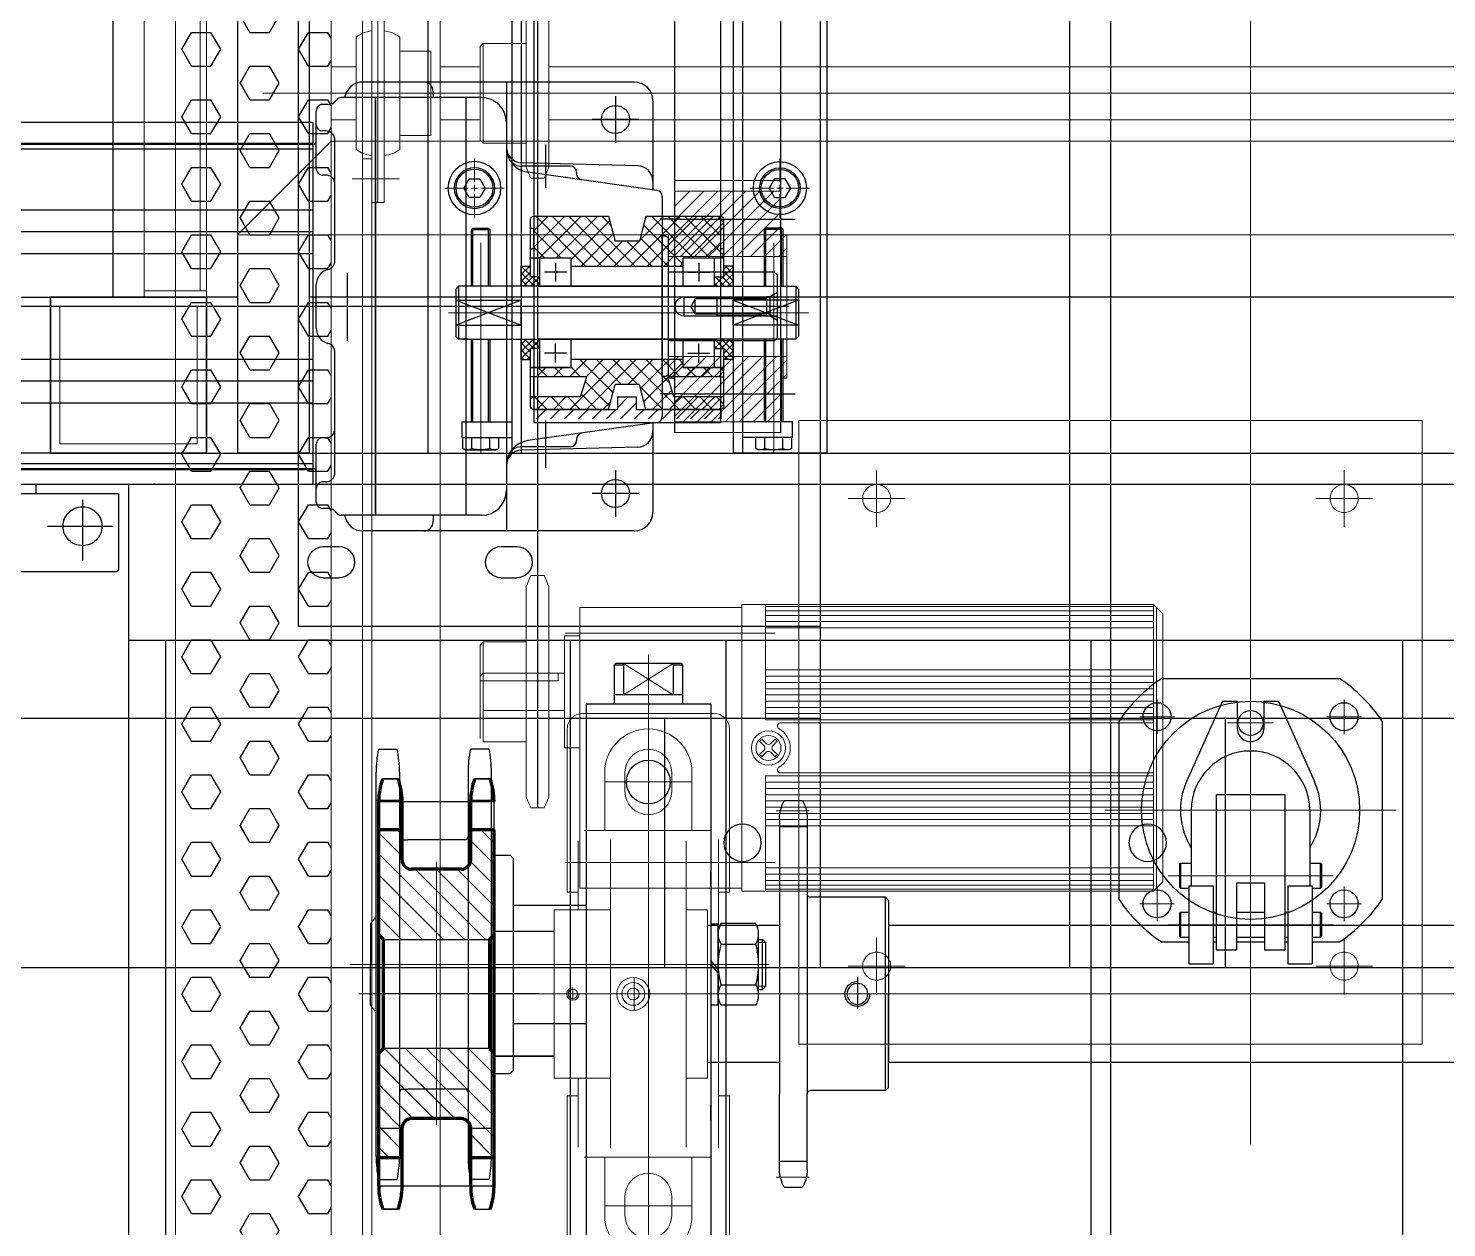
# Model space of a CAD drawing. Extents: x 539033 to 804858, y 468425 to 1263560.
# Drawn here: x 743539.1 to 743994.1, y 508712 to 509096.7 of the extents above; entities that cross this region are included whole.
import ezdxf

# ---------------------------------------------------------------- set-up
doc = ezdxf.new("R2010")
doc.units = 0
doc.header["$LTSCALE"] = 1000
doc.header["$MEASUREMENT"] = 0
for name, pattern in [('0', [0, 0]), ('3', [5, 2.5, -1.25, 0, -1.25]), ('ACAD_ISO02W100', [15, 12, -3]), ('ACAD_ISO04W100', [30, 24, -3, 0, -3]), ('ACAD_ISO05W100', [33, 24, -3, 0, -3, 0, -3]), ('ACAD_ISO10W100', [18.5, 12, -3, 0.5, -3]), ('CENTER', [50.8, 31.75, -6.35, 6.35, -6.35]), ('CENTERX2', [4, 2.5, -0.5, 0.5, -0.5]), ('DASH', [0.35, 0.25, -0.1]), ('DASHDOT', [25.4, 12.7, -6.35, 0, -6.35]), ('DASHED', [0.75, 0.5, -0.25]), ('DIVIDE', [15.875, 6.35, -3.175, 0, -3.175, 0, -3.175]), ('HIDDEN2', [4.7625, 3.175, -1.5875]), ('SOLID', [0])]:
    doc.linetypes.add(name, pattern=pattern)
doc.layers.get('0').update_dxf_attribs({"linetype": 'CONTINUOUS'})
for name, color, linetype in [('1', 1, 'DASHDOT'), ('center', 10, 'CENTER'), ('CONTINOUS', 3, 'CONTINUOUS'), ('DIAMENSION', 7, 'CONTINUOUS'), ('L', 3, 'CONTINUOUS'), ('摄像头', 7, 'CONTINUOUS'), ('虛線', 7, 'DASH')]:
    doc.layers.add(name, color=color, linetype=linetype)
for name, color, linetype, lineweight in [('4', 7, 'HIDDEN2', 15), ('中心线', 1, 'ACAD_ISO10W100', 15), ('双点划线', 7, 'ACAD_ISO05W100', 15), ('标注', 7, 'SOLID', 15), ('点划线', 1, 'ACAD_ISO04W100', 15), ('粗实线', 7, '0', 30), ('细实线', 7, 'SOLID', 15), ('虚线', 6, 'ACAD_ISO02W100', 18)]:
    doc.layers.add(name, color=color, linetype=linetype, lineweight=lineweight)
pattern_1 = [(45, (-250.9313, -108.388), (-2.245064, 2.245064), [])]

# ---------------------------------------------------------------- blocks, each defined once
blk = doc.blocks.new('A$C321231D6')
h = blk.add_hatch()
h.set_pattern_fill('HEX', color=256, scale=50, angle=180, style=0)
h.set_pattern_definition([(3e-14, (-120596.106, -88191.494), (-3e-15, 10.82531755), [6.25, -12.5]), (120, (-120596.106, -88191.494), (-9.375, -5.4126588), [6.25, -12.5]), (60, (-120589.856, -88191.494), (-9.375, 5.4126588), [6.25, -12.5])])
h.paths.add_polyline_path([(0, 0), (0, 500), (50, 500), (50, 0)])
at = {"color": 6, "linetype": 'DIVIDE'}
blk.add_line((116.15, 482.26), (116.15, 225.75), dxfattribs=at)
at = {"color": 6, "lineweight": 5}
for p, q in [((181.8, 290), (129.8, 290)), ((129.8, 290), (129.8, 200)), ((313.8, 291), (181.8, 291)), ((313.8, 291), (181.8, 291)), ((181.8, 291), (181.8, 199)), ((313.8, 291), (189.3, 291)), ((189.3, 291), (189.3, 254)), ((313.8, 290.31), (189.3, 290.31)), ((313.8, 289), (189.3, 289)), ((313.8, 287.5), (189.3, 287.5)), ((316.8, 288), (313.8, 291)), ((313.8, 291), (313.8, 199)), ((314.8, 290), (314.8, 200)), ((316.8, 288), (316.8, 202)), ((313.8, 285.5), (189.3, 285.5)), ((313.8, 283.5), (189.3, 283.5)), ((129.8, 281), (124.8, 281)), ((124.8, 281), (124.8, 245)), ((97.8, 268), (98.8, 269)), ((98.8, 269), (98.8, 257)), ((124.8, 269), (98.8, 269)), ((122.8, 269), (122.8, 266.5)), ((313.8, 270), (189.3, 270)), ((122.8, 266.5), (97.8, 266.5)), ((313.8, 268), (189.3, 268)), ((313.8, 266), (189.3, 266)), ((313.8, 264), (189.3, 264)), ((313.8, 262), (189.3, 262)), ((313.8, 260), (189.3, 260)), ((124.8, 257), (98.8, 257)), ((313.8, 258), (189.3, 258)), ((313.8, 256), (189.3, 256)), ((313.8, 254), (189.3, 254)), ((313.8, 253), (194.17, 253)), ((313.8, 253), (194.17, 253)), ((187.47, 247.12), (188.89, 245.71)), ((188.18, 247.83), (189.59, 246.41)), ((191.01, 246.41), (192.42, 247.83)), ((193.13, 247.12), (191.71, 245.71)), ((124.8, 245), (129.8, 245)), ((188.89, 244.29), (187.47, 242.88)), ((188.18, 242.17), (189.59, 243.59)), ((191.01, 243.59), (192.42, 242.17)), ((191.71, 244.29), (193.13, 242.88)), ((313.8, 237), (194.17, 237)), ((313.8, 237), (194.17, 237)), ((313.8, 236), (189.3, 236)), ((189.3, 199), (189.3, 236)), ((313.8, 234), (189.3, 234)), ((313.8, 232), (189.3, 232)), ((313.8, 230), (189.3, 230)), ((313.8, 228), (189.3, 228)), ((313.8, 226), (189.3, 226)), ((313.8, 224), (189.3, 224)), ((313.8, 222), (189.3, 222)), ((313.8, 220), (189.3, 220)), ((313.8, 206.5), (189.3, 206.5)), ((313.8, 204.5), (189.3, 204.5)), ((313.8, 202.5), (189.3, 202.5)), ((313.8, 201), (189.3, 201)), ((316.8, 202), (313.8, 199)), ((181.8, 200), (129.8, 200)), ((313.8, 199), (181.8, 199)), ((313.8, 199), (181.8, 199)), ((313.8, 199.69), (189.3, 199.69)), ((313.8, 199), (189.3, 199))]:
    blk.add_line(p, q, dxfattribs=at)
at = {"color": 6, "linetype": 'CENTERX2', "lineweight": 5}
for p, q in [((125.22, 281.77), (192.48, 281.77)), ((125.22, 208.23), (192.48, 208.23))]:
    blk.add_line(p, q, dxfattribs=at)
at = {"color": 6, "lineweight": 5}
for radius in [5.5, 4]:
    blk.add_circle((190.3, 245), radius, dxfattribs=at)
for centre, radius, start, end in [((194.17, 252), 1, 90, 241.045), ((190.3, 245), 7, 298.955, 61.045), ((190.3, 245), 3.5, 126.7868, 143.2132), ((190.3, 247.12), 1, 225, 315), ((190.3, 245), 3.5, 36.7868, 53.2132), ((190.3, 245), 3.5, 216.7868, 233.2132), ((190.3, 245), 3.5, 216.7868, 233.2132), ((188.18, 245), 1, 315, 45), ((190.3, 242.88), 1, 45, 135), ((192.42, 245), 1, 135, 225), ((190.3, 245), 3.5, 306.7868, 323.2132), ((190.3, 245), 3.5, 306.7868, 323.2132), ((194.17, 238), 1, 118.955, 270)]:
    blk.add_arc(centre, radius, start, end, dxfattribs=at)
at = {"layer": 'center', "lineweight": 5, "ltscale": 0.2}
blk.add_line((28.08, 455), (578.08, 455), dxfattribs=at)
at = {"layer": 'center', "lineweight": 5, "ltscale": 4}
blk.add_line((56.71, 427.5), (71.93, 427.5), dxfattribs=at)
at = {"layer": 'center', "lineweight": 5, "ltscale": 21}
for p, q in [((225, 334.13), (225, 315.87)), ((375, 334.13), (375, 315.87)), ((215.87, 325), (234.13, 325)), ((384.13, 325), (365.87, 325)), ((225, 165.87), (225, 184.13)), ((375, 165.87), (375, 184.13)), ((215.87, 175), (234.13, 175)), ((384.13, 175), (365.87, 175))]:
    blk.add_line(p, q, dxfattribs=at)
at = {"layer": 'CONTINOUS', "lineweight": 5}
for p, q in [((60, 500), (60, 0)), ((63, 497), (63, 3)), ((85, 500), (85, 0)), ((63, 420), (63, 490)), ((65, 420), (65, 490)), ((67, 420), (67, 490)), ((112.5, 478.76), (112.5, 431.25)), ((119.8, 431.25), (119.8, 478.76)), ((58, 437), (58, 473)), ((72, 437), (72, 473)), ((98.8, 471), (97.8, 470)), ((97.8, 440), (97.8, 470)), ((98.8, 439), (98.8, 471)), ((98.8, 471), (112.5, 471)), ((72, 468.5), (82, 468.5)), ((82, 441.5), (82, 468.5)), ((50, 463.5), (58, 463.5)), ((50, 463.5), (58, 463.5)), ((85, 463.5), (97.8, 463.5)), ((119.8, 463.5), (515, 463.5)), ((50, 446.5), (58, 446.5)), ((50, 446.5), (58, 446.5)), ((85, 446.5), (97.8, 446.5)), ((119.8, 446.5), (515, 446.5)), ((72, 441.5), (82, 441.5)), ((97.8, 440), (98.8, 439)), ((98.8, 439), (112.5, 439)), ((60, 434), (63, 434)), ((114, 427.75), (112.5, 431.25)), ((118.3, 427.75), (119.8, 431.25)), ((114, 427.75), (118.3, 427.75)), ((63, 420), (67, 420))]:
    blk.add_line(p, q, dxfattribs=at)
blk.add_lwpolyline([(0, 0), (0, 500), (50, 500), (50, 0)], close=True, dxfattribs=at)
for centre, start, end in [((64.26, 464.6), 96.9101, 126.6927), ((65.74, 464.6), 53.3073, 83.0899), ((64.26, 445.4), 233.3073, 263.0899), ((65.74, 445.4), 276.9101, 306.6927)]:
    blk.add_arc(centre, 10.48, start, end, dxfattribs=at)
at = {"layer": 'DIAMENSION', "linetype": 'DASHED', "lineweight": 5, "ltscale": 11}
blk.add_lwpolyline([(200, 150), (400, 150), (400, 350), (200, 350)], close=True, dxfattribs=at)
at = {"layer": 'DIAMENSION', "linetype": 'DASHED', "lineweight": 5, "ltscale": 0.2}
for centre in [(225, 325), (375, 325), (225, 175), (375, 175)]:
    blk.add_circle(centre, 4.5, dxfattribs=at)
at = {"layer": 'L', "lineweight": 5}
for p, q in [((114, 300.26), (112.5, 296.76)), ((114, 300.26), (112.5, 296.76)), ((112.5, 296.76), (112.5, 229.25)), ((112.5, 296.76), (112.5, 229.25)), ((118.3, 300.26), (114, 300.26)), ((118.3, 300.26), (114, 300.26)), ((118.3, 300.26), (119.8, 296.76)), ((118.3, 300.26), (119.8, 296.76)), ((119.8, 229.25), (119.8, 296.76)), ((119.8, 229.25), (119.8, 296.76)), ((97.8, 278), (98.8, 279)), ((97.8, 278), (98.8, 279)), ((97.8, 278), (97.8, 248)), ((97.8, 278), (97.8, 248)), ((98.8, 279), (112.5, 279)), ((98.8, 279), (112.5, 279)), ((98.8, 247), (98.8, 279)), ((98.8, 247), (98.8, 279)), ((98.8, 247), (112.5, 247)), ((98.8, 247), (112.5, 247)), ((114, 225.75), (112.5, 229.25)), ((114, 225.75), (112.5, 229.25)), ((114, 225.75), (112.5, 229.25)), ((114, 225.75), (112.5, 229.25)), ((118.3, 225.75), (119.8, 229.25)), ((118.3, 225.75), (119.8, 229.25)), ((118.3, 225.75), (119.8, 229.25)), ((118.3, 225.75), (119.8, 229.25)), ((118.3, 225.75), (114, 225.75)), ((118.3, 225.75), (114, 225.75))]:
    blk.add_line(p, q, dxfattribs=at)
blk = doc.blocks.new('A$C550B39E1')
at = {"color": 1, "linetype": 'CENTER'}
blk.add_lwpolyline([(7150, 1515), (7150, 377.5), (650, 377.5), (650, 1515)], dxfattribs=at)
blk = doc.blocks.new('A$C1D8D7303')
for p, q in [((18.16, 88.97), (75.29, 88.97)), ((4.48, 18.16), (4.48, 75.29)), ((88.98, 66.52), (88.98, 75.29)), ((63.73, 69.17), (64.03, 69.47)), ((71.73, 69.17), (63.73, 69.17)), ((63.73, 65.72), (63.73, 69.17)), ((64.03, 69.47), (71.43, 69.47)), ((71.43, 69.47), (71.73, 69.17)), ((71.73, 66.52), (71.73, 69.17)), ((79.48, 69.17), (79.78, 69.47)), ((87.48, 69.17), (79.48, 69.17)), ((79.48, 66.52), (79.48, 69.17)), ((79.78, 69.47), (87.18, 69.47)), ((87.18, 69.47), (87.48, 69.17)), ((87.48, 66.52), (87.48, 69.17)), ((11.73, 55.72), (37.54, 67.27)), ((46.73, 65.72), (70.98, 65.72)), ((70.98, 66.52), (95.98, 66.52)), ((70.98, 58.72), (70.98, 66.52)), ((95.98, 58.72), (95.98, 66.52)), ((11.73, 50.97), (11.73, 55.72)), ((41.66, 35.72), (41.66, 57.72)), ((41.66, 57.72), (91.48, 57.72)), ((41.66, 35.72), (41.66, 57.72)), ((70.98, 58.72), (95.98, 58.72)), ((79.48, 57.72), (79.48, 58.72)), ((87.48, 57.72), (87.48, 58.72)), ((88.98, 57.72), (88.98, 58.72)), ((91.48, 51.22), (91.48, 57.72)), ((11.73, 50.97), (20.48, 50.97)), ((70, 51.22), (91.48, 51.22)), ((70, 42.22), (70, 51.22)), ((79.48, 42.22), (79.48, 51.22)), ((87.48, 42.22), (87.48, 51.22)), ((88.98, 42.22), (88.98, 51.22)), ((11.73, 37.72), (11.73, 42.47)), ((11.73, 42.47), (20.48, 42.47)), ((70, 42.22), (91.48, 42.22)), ((91.48, 35.72), (91.48, 42.22)), ((11.73, 37.72), (37.54, 26.18)), ((41.66, 35.72), (91.48, 35.72)), ((70.98, 34.72), (95.98, 34.72)), ((70.98, 26.92), (70.98, 34.72)), ((79.48, 34.72), (79.48, 35.72)), ((87.48, 34.72), (87.48, 35.72)), ((88.98, 34.72), (88.98, 35.72)), ((95.98, 26.92), (95.98, 34.72)), ((46.73, 27.72), (70.98, 27.72)), ((63.73, 24.27), (63.73, 27.72)), ((63.73, 24.27), (71.73, 24.27)), ((64.03, 23.97), (63.73, 24.27)), ((64.03, 23.97), (71.43, 23.97)), ((70.98, 26.92), (95.98, 26.92)), ((71.43, 23.97), (71.73, 24.27)), ((71.73, 24.27), (71.73, 26.92)), ((79.48, 24.27), (79.48, 26.92)), ((79.78, 23.97), (79.48, 24.27)), ((79.48, 24.27), (87.48, 24.27)), ((79.78, 23.97), (87.18, 23.97)), ((87.18, 23.97), (87.48, 24.27)), ((87.48, 24.27), (87.48, 26.92)), ((88.98, 18.16), (88.98, 26.92)), ((18.16, 4.47), (75.29, 4.47))]:
    blk.add_line(p, q)
for centre, radius in [((46.73, 46.72), 35), ((16.73, 76.72), 4.5), ((16.73, 76.72), 4.5), ((76.73, 76.72), 4.5), ((76.73, 76.72), 4.5), ((18.73, 46.72), 4), ((16.73, 16.72), 4.5), ((16.73, 16.72), 4.5), ((76.73, 16.72), 4.5), ((76.73, 16.72), 4.5)]:
    blk.add_circle(centre, radius)
for centre, radius, start, end in [((46.73, 46.72), 51, 124.0621, 145.9379), ((46.73, 46.72), 51, 34.0621, 55.9379), ((46.73, 46.72), 22.5, 57.6125, 114.0857), ((46.73, 46.72), 19, 90, 270), ((20.48, 46.72), 4.25, 270, 90), ((46.73, 46.72), 22.5, 245.9143, 302.3875), ((46.73, 46.72), 51, 214.0621, 235.9379), ((46.73, 46.72), 51, 304.0621, 325.9379)]:
    blk.add_arc(centre, radius, start, end)
at = {"layer": '点划线', "ltscale": 400}
for p, q in [((46.73, 0), (46.73, 93.45)), ((93.45, 46.72), (0, 46.72))]:
    blk.add_line(p, q, dxfattribs=at)
at = {"layer": '点划线', "ltscale": 0.5}
for p, q in [((46.73, 0), (46.73, 93.45)), ((16.73, 71.17), (16.73, 82.28)), ((76.73, 71.17), (76.73, 82.28)), ((11.17, 76.72), (22.28, 76.72)), ((67.73, 20.25), (67.73, 73.2)), ((71.17, 76.72), (82.28, 76.72)), ((83.48, 20.25), (83.48, 73.2)), ((18.73, 39.37), (18.73, 54.08)), ((0, 46.72), (97.73, 46.72)), ((16.73, 11.17), (16.73, 22.28)), ((76.73, 11.17), (76.73, 22.28)), ((11.17, 16.72), (22.28, 16.72)), ((71.17, 16.72), (82.28, 16.72))]:
    blk.add_line(p, q, dxfattribs=at)
at = {"layer": '点划线', "ltscale": 10}
for p, q in [((16.73, 71.17), (16.73, 82.28)), ((76.73, 71.17), (76.73, 82.28)), ((22.28, 76.72), (11.17, 76.72)), ((82.28, 76.72), (71.17, 76.72)), ((16.73, 11.17), (16.73, 22.28)), ((76.73, 11.17), (76.73, 22.28)), ((22.28, 16.72), (11.17, 16.72)), ((82.28, 16.72), (71.17, 16.72))]:
    blk.add_line(p, q, dxfattribs=at)
blk = doc.blocks.new('A$C2D793344')
at = {"layer": '双点划线'}
for p, q in [((-139.99, 245.45), (-123.99, 235.45)), ((-139.99, 235.45), (-123.99, 245.45))]:
    blk.add_line(p, q, dxfattribs=at)
at = {"layer": '点划线'}
for p, q in [((-131.99, 248.31), (-131.99, 1.73)), ((-120.7, 207.45), (-142.89, 207.45)), ((-120.7, 37.45), (-142.89, 37.45)), ((-133.38, 9.45), (-130.49, 9.45))]:
    blk.add_line(p, q, dxfattribs=at)
at = {"layer": '点划线', "linetype": '3'}
blk.add_line((-227.77, 148.92), (-93.34, 148.92), dxfattribs=at)
at = {"layer": '粗实线'}
for p, q in [((-142.49, 245.45), (-142.99, 244.95)), ((-139.99, 244.95), (-142.99, 244.95)), ((-142.99, 244.95), (-142.99, 232.45)), ((-121.49, 245.45), (-142.49, 245.45)), ((-139.99, 245.45), (-139.99, 235.45)), ((-123.99, 245.45), (-123.99, 235.45)), ((-120.99, 244.95), (-123.99, 244.95)), ((-121.49, 245.45), (-120.99, 244.95)), ((-120.99, 244.95), (-120.99, 232.45)), ((-151.99, 232.45), (-151.99, 12.45)), ((-111.99, 232.45), (-151.99, 232.45)), ((-120.99, 235.45), (-142.99, 235.45)), ((-111.99, 232.45), (-111.99, 153.61)), ((-218.59, 217.92), (-212.58, 217.92)), ((-183.08, 217.92), (-189.09, 217.92)), ((-219.34, 87.27), (-219.34, 210.57)), ((-211.84, 210.57), (-211.84, 87.27)), ((-189.84, 210.57), (-189.84, 87.27)), ((-182.34, 87.27), (-182.34, 210.57)), ((-211.84, 201.51), (-219.34, 201.51)), ((-182.34, 201.51), (-189.84, 201.51)), ((-210.84, 188.92), (-209.14, 188.92)), ((-190.84, 188.92), (-209.14, 188.92)), ((-181.34, 183.92), (-176.34, 183.92)), ((-176.34, 183.92), (-175.34, 182.92)), ((-175.34, 182.92), (-175.34, 114.92)), ((-111.99, 173.92), (-111.99, 178.92)), ((-111.99, 173.61), (-111.99, 12.45)), ((-219.64, 163.92), (-221.14, 161.92)), ((-175.34, 167.92), (-151.99, 167.92)), ((-221.14, 161.92), (-221.14, 148.92)), ((-97.51, 162), (-108.69, 162)), ((-108.69, 155.46), (-97.51, 155.46)), ((-96.6, 139.1), (-96.6, 158.73)), ((-221.14, 135.92), (-221.14, 148.92)), ((-108.69, 142.38), (-97.51, 142.38)), ((-219.64, 133.92), (-221.14, 135.92)), ((-97.51, 135.83), (-108.69, 135.83)), ((-175.34, 129.92), (-151.99, 129.92)), ((-181.34, 113.92), (-176.34, 113.92)), ((-176.34, 113.92), (-175.34, 114.92)), ((-210.84, 108.92), (-209.14, 108.92)), ((-190.84, 108.92), (-209.14, 108.92)), ((-111.99, 98.92), (-111.99, 103.92)), ((-211.84, 96.32), (-219.34, 96.32)), ((-182.34, 96.32), (-189.84, 96.32)), ((-218.59, 79.92), (-212.58, 79.92)), ((-183.08, 79.92), (-189.09, 79.92)), ((-111.99, 12.45), (-151.99, 12.45)), ((-142.99, 12.45), (-142.99, 10.45)), ((-120.99, 10.45), (-142.99, 10.45)), ((-137.99, 10.45), (-137.99, 2.95)), ((-125.99, 10.45), (-125.99, 2.95)), ((-120.99, 12.45), (-120.99, 10.45)), ((-125.99, 2.95), (-137.99, 2.95)), ((-137.99, 2.95), (-137.49, 2.45)), ((-126.49, 2.45), (-137.49, 2.45)), ((-125.99, 2.95), (-126.49, 2.45))]:
    blk.add_line(p, q, dxfattribs=at)
at = {"layer": '粗实线', "linetype": 'SOLID'}
for p, q in [((-111.99, 161.92), (-109.6, 161.92)), ((-109.6, 135.92), (-109.6, 161.92)), ((-96.6, 156.92), (-95.31, 156.92)), ((-95.31, 140.92), (-95.31, 156.92)), ((-94.31, 155.92), (-95.31, 156.92)), ((-94.31, 141.92), (-94.31, 155.92)), ((-109.6, 147.35), (-111.99, 150.14)), ((-109.6, 146.26), (-111.99, 149.04)), ((-95.31, 140.92), (-94.31, 141.92)), ((-96.6, 140.92), (-95.31, 140.92)), ((-111.99, 135.92), (-109.6, 135.92))]:
    blk.add_line(p, q, dxfattribs=at)
at = {"layer": '粗实线', "linetype": 'SOLID', "lineweight": 13}
for p, q in [((-96.6, 155.92), (-94.31, 155.92)), ((-96.6, 141.92), (-94.31, 141.92))]:
    blk.add_line(p, q, dxfattribs=at)
at = {"layer": '粗实线'}
for centre in [(-131.99, 207.45), (-131.99, 37.45)]:
    blk.add_circle(centre, 7, dxfattribs=at)
for centre, radius, start, end in [((-182.68, 210.58), 36.66, 168.4462, 180.0123), ((-248.49, 210.58), 36.66, 359.9877, 11.5538), ((-153.18, 210.58), 36.66, 168.4462, 180.0123), ((-218.99, 210.58), 36.66, 359.9877, 11.5538), ((-210.84, 189.92), 1, 180, 270), ((-190.84, 189.92), 1, 270, 0), ((-181.34, 184.92), 1, 180, 270), ((-103.26, 158.73), 6.34, 148.9424, 211.0576), ((-102.94, 158.73), 6.34, 328.9424, 31.0576), ((-85.6, 148.92), 24, 164.1807, 195.8193), ((-120.6, 148.92), 24, 344.1807, 15.8193), ((-103.26, 139.1), 6.34, 148.9424, 211.0576), ((-102.94, 139.1), 6.34, 328.9424, 31.0576), ((-181.34, 112.92), 1, 90, 180), ((-210.84, 107.92), 1, 90, 180), ((-190.84, 107.92), 1, 0, 90), ((-182.68, 87.26), 36.66, 179.9877, 191.5538), ((-248.49, 87.26), 36.66, 348.4462, 0.0123), ((-153.18, 87.26), 36.66, 179.9877, 191.5538), ((-218.99, 87.26), 36.66, 348.4462, 0.0123)]:
    blk.add_arc(centre, radius, start, end, dxfattribs=at)
at = {"layer": '细实线'}
blk.add_circle((-131.99, 9.45), 1, dxfattribs=at)
blk = doc.blocks.new('A$C77823ED7')
at = {"layer": '细实线'}
h = blk.add_hatch(dxfattribs=at)
h.set_pattern_fill('ANSI31', color=256, scale=1.5, angle=90, style=0)
h.set_pattern_definition([(135, (11724.6324, -12990.463), (-3.367596, -3.367596), [])])
h.paths.add_polyline_path([(0.35, 83.25), (0.35, 48.15), (2.8, 48.15), (2.8, 57.75, -0.414214), (5.8, 60.75), (21.8, 60.75, -0.414214), (24.8, 57.75), (24.8, 48.15), (32.3, 48.15), (32.3, 62.75), (32.3, 81.75), (30.8, 83.25)])
h.paths.add_polyline_path([(-4.7, 81.75), (-4.7, 48.15), (0.35, 48.15), (0.35, 83.25), (-3.2, 83.25)])
h.paths.add_polyline_path([(5.8, 140.75, -0.414214), (2.8, 143.75), (2.8, 153.35), (0.35, 153.35), (0.35, 118.25), (30.8, 118.25), (32.3, 119.75), (32.3, 138.75), (32.3, 153.35), (24.8, 153.35), (24.8, 143.75, -0.414214), (21.8, 140.75)])
h.paths.add_polyline_path([(-4.7, 153.35), (-4.7, 119.75), (-3.2, 118.25), (0.35, 118.25), (0.35, 153.35)])
for p, q in [((1.55, 169.75), (-3.45, 169.75)), ((-3.45, 169.75), (1.55, 169.75)), ((1.55, 169.75), (-3.45, 169.75)), ((26.05, 169.75), (31.05, 169.75)), ((31.05, 169.75), (26.05, 169.75)), ((32.3, 138.75), (32.3, 162.4)), ((32.3, 62.75), (32.3, 39.1)), ((1.55, 31.75), (-3.45, 31.75)), ((-3.45, 31.75), (1.55, 31.75)), ((26.05, 31.75), (31.05, 31.75))]:
    blk.add_line(p, q)
at = {"color": 1, "linetype": '0', "lineweight": 25}
for p, q in [((32.3, 162.4), (-4.7, 162.4)), ((46.74, 100.75), (-6.49, 100.75)), ((32.3, 39.1), (-4.7, 39.1))]:
    blk.add_line(p, q, dxfattribs=at)
at = {"linetype": 'Continuous', "lineweight": 70}
for p, q in [((-4.7, 153.35), (-4.7, 162.4)), ((2.8, 143.75), (2.8, 162.4)), ((24.8, 143.75), (24.8, 162.4)), ((2.8, 153.35), (-4.7, 153.35)), ((-4.7, 39.1), (-4.7, 153.35)), ((32.3, 153.35), (24.8, 153.35)), ((32.3, 39.1), (32.3, 153.35)), ((21.8, 140.75), (5.8, 140.75)), ((-3.2, 118.25), (-4.7, 119.75)), ((30.8, 118.25), (32.3, 119.75)), ((-3.2, 83.25), (-3.2, 118.25)), ((30.8, 118.25), (30.8, 83.25)), ((-3.2, 83.25), (-4.7, 81.75)), ((30.8, 83.25), (32.3, 81.75)), ((21.8, 60.75), (5.8, 60.75)), ((2.8, 39.1), (2.8, 57.75)), ((24.8, 39.1), (24.8, 57.75)), ((2.8, 48.15), (-4.7, 48.15)), ((32.3, 48.15), (24.8, 48.15))]:
    blk.add_line(p, q, dxfattribs=at)
at = {"color": 7}
for p, q in [((-3.2, 118.25), (30.8, 118.25)), ((30.8, 83.25), (-3.2, 83.25))]:
    blk.add_line(p, q, dxfattribs=at)
at = {"linetype": 'Continuous', "lineweight": 70}
for centre, radius, start, end in [((17.5, 162.4), 22.2, 160.6656, 180), ((-19.4, 162.4), 22.2, 0, 19.3344), ((47, 162.4), 22.2, 160.6656, 180), ((10.1, 162.4), 22.2, 0, 19.3344), ((5.8, 143.75), 3, 180, 270), ((21.8, 143.75), 3, 270, 0), ((5.8, 57.75), 3, 90, 180), ((21.8, 57.75), 3, 0, 90), ((17.5, 39.1), 22.2, 180, 199.3344), ((-19.4, 39.1), 22.2, 340.6656, 0), ((47, 39.1), 22.2, 180, 199.3344), ((10.1, 39.1), 22.2, 340.6656, 0)]:
    blk.add_arc(centre, radius, start, end, dxfattribs=at)
blk = doc.blocks.new('A$C554F1C6F')
for p, q in [((57.36, 56.2), (5, 56.2)), ((57.36, 56.2), (57.36, 52.67)), ((175, 56.2), (122.64, 56.2)), ((122.64, 56.2), (122.64, 52.67)), ((0, 51.2), (0, 9.2)), ((37.59, 50.41), (37.59, 9.63)), ((40.52, 52.67), (90, 52.67)), ((139.48, 52.67), (90, 52.67)), ((142.41, 50.41), (142.41, 9.63)), ((180, 51.2), (180, 9.2)), ((117, 49.2), (63, 49.2)), ((63, 49.2), (63, 42.39)), ((117, 49.2), (117, 42.39)), ((19, 44.2), (37.59, 44.2)), ((40.85, 42.39), (90, 42.39)), ((139.15, 42.39), (90, 42.39)), ((161, 44.2), (142.41, 44.2)), ((19, 37.7), (25, 37.7)), ((161, 37.7), (155, 37.7)), ((19, 22.7), (25, 22.7)), ((161, 22.7), (155, 22.7)), ((19, 16.2), (37.59, 16.2)), ((40.52, 18.01), (90, 18.01)), ((63, 18.01), (63, 0)), ((139.48, 18.01), (90, 18.01)), ((117, 18.01), (117, 0)), ((161, 16.2), (142.41, 16.2)), ((40.85, 7.73), (63, 7.73)), ((57.36, 7.73), (57.36, 4.2)), ((139.15, 7.73), (117, 7.73)), ((122.64, 7.73), (122.64, 4.2)), ((57.36, 4.2), (5, 4.2)), ((175, 4.2), (122.64, 4.2)), ((117, 0), (63, 0))]:
    blk.add_line(p, q)
for centre, radius in [((90, 25.36), 5.27), ((90, 25.36), 3.65), ((90, 25.36), 3.65), ((90, 25.36), 1.89), ((90, 6), 1.5)]:
    blk.add_circle(centre, radius)
for centre, radius, start, end in [((5, 51.2), 5, 90, 180), ((175, 51.2), 5, 0, 90), ((19, 30.2), 14, 90, 270), ((161, 30.2), 14, 270, 90), ((19, 30.2), 7.5, 90, 270), ((25, 30.2), 7.5, 270, 90), ((155, 30.2), 7.5, 90, 270), ((161, 30.2), 7.5, 270, 90), ((5, 9.2), 5, 180, 270), ((175, 9.2), 5, 270, 0), ((90, 6), 2, 90, 0)]:
    blk.add_arc(centre, radius, start, end)
at = {"layer": '点划线', "color": 1}
for p, q in [((90, 52.67), (90, 0)), ((22, 44.2), (22, 16.2)), ((158, 44.2), (158, 16.2)), ((180, 30.2), (0, 30.2)), ((95.26, 25.66), (84.74, 25.66)), ((92, 6), (88, 6))]:
    blk.add_line(p, q, dxfattribs=at)
blk = doc.blocks.new('A$C48FF1589')
for p, q in [((550, 0), (550, 720)), ((600, 0), (600, 720)), ((414.5, 534.22), (414.5, 243.85, -2661149.68)), ((458.5, 534.22), (458.5, 243.85, -2661149.68)), ((550, 408.78), (50, 408.78)), ((550, 308.78), (50, 308.78)), ((458.5, 243.85), (414.5, 243.85)), ((414.5, 208.86, -2981817.16), (414.5, 185.78, -3193330.31)), ((458.5, 208.86, -2981817.16), (458.5, 185.78, -3193330.31)), ((50, 191.78), (550, 191.78)), ((50, 141.78), (550, 141.78)), ((416.5, 117.28), (416.5, 136.58)), ((416.5, 136.58), (416.5, 117.28)), ((456.5, 136.58), (456.5, 117.28)), ((570, 119.53), (570, 124.53)), ((580, 119.53), (580, 124.53)), ((570, 62.53), (570, 67.53)), ((580, 62.53), (580, 67.53)), ((50, 12), (550, 12)), ((550, 0), (50, 0)), ((600, 0), (550, 0))]:
    blk.add_line(p, q)
at = {"color": 1}
for p, q in [((405.5, 242.85), (406.5, 243.85)), ((405.5, 242.85), (405.5, 218.76)), ((405.5, 242.85), (467.5, 242.85)), ((406.5, 243.85), (436.5, 243.85)), ((466.5, 243.85), (436.5, 243.85)), ((467.5, 242.85), (466.5, 243.85)), ((467.5, 242.85), (467.5, 218.76)), ((442, 233.86), (431.71, 233.86)), ((374.5, 210.36), (374.5, 216.26)), ((380.17, 217.76), (404.5, 217.76)), ((382.83, 208.86), (382.83, 217.76)), ((468.5, 217.76), (404.5, 217.76)), ((492.83, 217.76), (468.5, 217.76)), ((490.18, 208.86), (490.18, 217.76)), ((498.5, 210.36), (498.5, 216.26)), ((380.17, 208.86), (404.5, 208.86)), ((468.5, 208.86), (404.5, 208.86)), ((492.83, 208.86), (468.5, 208.86))]:
    blk.add_line(p, q, dxfattribs=at)
blk.add_circle((436.5, 233.86), 3.35, dxfattribs=at)
for centre, radius, start, end in [((436.5, 233.86), 4, 90, 0), ((404.5, 218.76), 1, 270, 0), ((468.5, 218.76), 1, 180, 270), ((380.19, 206.22), 11.53, 90.0704, 119.5466), ((492.81, 206.22), 11.53, 60.4534, 89.9296), ((380.19, 220.39), 11.53, 240.4534, 269.9296), ((492.81, 220.39), 11.53, 270.0704, 299.5466)]:
    blk.add_arc(centre, radius, start, end, dxfattribs=at)
for centre, start, end in [((575, 124.53), 0, 180), ((575, 119.53), 180, 0), ((575, 67.53), 0, 180), ((575, 62.53), 180, 0)]:
    blk.add_arc(centre, 5, start, end)
at = {"layer": '点划线'}
for p, q in [((436.5, 624.22), (436.5, 73.88, -2560813.88)), ((478.84, 98.78), (394.53, 98.78))]:
    blk.add_line(p, q, dxfattribs=at)
at = {"layer": '点划线', "color": 1, "ltscale": 0.2}
for p, q in [((436.5, 207.24, -2560813.88), (436.5, 256.79, -2560813.88)), ((436.5, 203.3), (436.5, 245.84)), ((377.75, 218.36), (377.75, 207.79)), ((495.26, 218.36), (495.26, 207.79))]:
    blk.add_line(p, q, dxfattribs=at)
at = {"color": 4, "linetype": '0', "lineweight": 25, "extrusion": (0, 0, -1), "zscale": -1, "rotation": 90}
for name, p in [('A$C2D793344', (-297.05, 298.77)), ('A$C77823ED7', (-335.75, 84.98))]:
    blk.add_blockref(name, p, dxfattribs=at)
at = {"layer": '摄像头', "color": 1, "lineweight": 25, "ltscale": 100, "extrusion": (0, 0, -1), "zscale": -1}
blk.add_blockref('A$C1D8D7303', (-542.16, 313.28), dxfattribs=at)
at = {"layer": '标注'}
blk.add_blockref('A$C554F1C6F', (346.5, 136.58), dxfattribs=at)
blk = doc.blocks.new('A$C2F8B2D76')
at = {"layer": '粗实线'}
for p, q in [((627, 23), (627, 1170)), ((650, 0), (650, 1170))]:
    blk.add_line(p, q, dxfattribs=at)
blk = doc.blocks.new('A$C045C5497')
at = {"layer": '标注'}
h = blk.add_hatch(dxfattribs=at)
h.set_pattern_fill('ANSI37', color=256, scale=0.5, style=0)
h.set_pattern_definition([(45, (2643.7903, -5641.6665), (-1.122532, 1.122532), []), (135, (2643.7903, -5641.6665), (-1.122532, -1.122532), [])])
h.paths.add_polyline_path([(34.07, 89), (34.07, 86), (37.57, 86), (37.57, 83), (40.57, 83), (40.57, 89)])
h.paths.add_polyline_path([(57.57, 83), (60.57, 83), (60.57, 86), (64.07, 86), (64.07, 89), (57.57, 89)])
h = blk.add_hatch(dxfattribs=at)
h.set_pattern_fill('ANSI37', color=256, scale=30, angle=180, style=0)
h.set_pattern_definition([(315, (-71.7506, 494.0958), (-2.65165, -2.65165), []), (225, (-71.7506, 494.0958), (-2.65165, 2.65165), [])])
h.paths.add_polyline_path([(26.07, 51.1), (26.07, 58.9), (18.07, 61), (18.07, 85, -0.414214), (19.07, 86), (22.07, 86), (22.07, 85), (22.07, 70), (28.57, 68), (28.57, 85), (28.57, 86), (31.57, 86), (31.57, 73), (34.07, 73), (34.07, 37), (31.57, 37), (31.57, 24), (28.57, 24), (28.57, 25), (28.57, 42), (22.07, 40), (22.07, 25), (22.07, 24), (19.07, 24, -0.414214), (18.07, 25), (18.07, 49)])
h.paths.add_polyline_path([(64.07, 73), (66.57, 73), (66.57, 86), (69.57, 86), (69.57, 85), (76.07, 85), (76.07, 86), (79.07, 86, -0.414214), (80.07, 85), (80.07, 61), (72.07, 58.9), (72.07, 51.1), (80.07, 49), (80.07, 25, -0.414214), (79.07, 24), (76.07, 24), (76.07, 25), (69.57, 25), (69.57, 24), (66.57, 24), (66.57, 37), (64.07, 37)])
h = blk.add_hatch(dxfattribs=at)
h.set_pattern_fill('ANSI37', color=256, scale=0.5, style=0)
h.set_pattern_definition([(315, (2643.7903, 5751.6664), (-1.122532, -1.122532), []), (225, (2643.7903, 5751.6664), (-1.122532, 1.122532), [])])
h.paths.add_polyline_path([(34.07, 21), (34.07, 24), (37.57, 24), (37.57, 27), (40.57, 27), (40.57, 21)])
h.paths.add_polyline_path([(57.57, 27), (60.57, 27), (60.57, 24), (64.07, 24), (64.07, 21), (57.57, 21)])
at = {"layer": '粗实线'}
h = blk.add_hatch(dxfattribs=at)
h.set_pattern_fill('ANSI31', color=3, angle=180, style=0)
h.set_pattern_definition([(225, (2638.8508, -131.3395), (2.245064, -2.245064), [])])
h.paths.add_polyline_path([(18.07, 58), (22.07, 58), (22.07, 55), (15.07, 55), (15.07, 85), (18.07, 85)])
h.paths.add_polyline_path([(15.07, 55), (22.07, 55), (22.07, 52), (18.07, 52), (18.07, 25), (15.07, 25)])
at = {"layer": '点划线'}
for p, q in [((3.81, 102, 0), (71.55, 102, 0)), ((3.81, 8, 0), (71.55, 8, 0))]:
    blk.add_line(p, q, dxfattribs=at)
at = {"layer": '粗实线'}
for p, q in [((41.47, 110, 0), (40.57, 109.1, 0)), ((56.67, 110, 0), (41.47, 110, 0)), ((53.07, 110, 0), (45.07, 89, 0)), ((53.07, 89, 0), (45.07, 110, 0)), ((45.07, 110, 0), (45.07, 89, 0)), ((53.07, 110, 0), (53.07, 89, 0)), ((56.67, 110, 0), (57.57, 109.1, 0)), ((5.53, 107.77, 0), (5.07, 106.98, 0)), ((5.07, 106.98, 0), (5.07, 97.02, 0)), ((5.53, 107.77, 0), (9.07, 107.77, 0)), ((5.55, 104.89, 0), (9.07, 104.89, 0)), ((9.07, 108, 0), (9.07, 92, 0)), ((9.07, 108, 0), (14.07, 108, 0)), ((9.07, 107.77, 0), (9.07, 92, 0)), ((14.07, 108, 0), (14.07, 92, 0)), ((14.07, 105, 0), (40.57, 105, 0)), ((40.57, 109.1, 0), (40.57, 26.5, 0)), ((57.57, 109.1, 0), (40.57, 109.1, 0)), ((57.57, 26.5, 0), (57.57, 109.1, 0)), ((57.57, 105, 0), (75.76, 105, 0)), ((75.76, 105, 0), (76.26, 104.5, 0)), ((75.76, 105, 0), (75.76, 99, 0)), ((14.07, 104.5, 0), (40.57, 104.5, 0)), ((57.57, 104.5, 0), (76.26, 104.5, 0)), ((76.26, 104.5, 0), (76.26, 99.5, 0)), ((5.53, 96.23, 0), (5.07, 97.02, 0)), ((5.53, 96.23, 0), (9.07, 96.23, 0)), ((5.55, 99.11, 0), (9.07, 99.11, 0)), ((14.07, 99.5, 0), (40.57, 99.5, 0)), ((14.07, 99, 0), (40.57, 99, 0)), ((57.57, 99.5, 0), (76.26, 99.5, 0)), ((57.57, 99, 0), (75.76, 99, 0)), ((76.26, 99.5, 0), (75.76, 99, 0)), ((14.07, 92, 0), (9.07, 92, 0)), ((34.07, 89, 0), (40.57, 89, 0)), ((34.07, 89, 0), (34.07, 86, 0)), ((45.07, 89, 0), (53.07, 89, 0)), ((57.57, 89, 0), (64.07, 89, 0)), ((64.07, 89, 0), (64.07, 86, 0)), ((18.07, 58, 0), (18.07, 85, 0)), ((18.07, 85, 0), (18.07, 61, 0)), ((19.07, 86, 0), (37.57, 86, 0)), ((22.07, 86, 0), (22.07, 85, 0)), ((22.07, 85, 0), (22.07, 70, 0)), ((22.07, 85, 0), (28.57, 85, 0)), ((28.57, 85, 0), (28.57, 86, 0)), ((28.57, 85, 0), (28.57, 68, 0)), ((31.57, 73, 0), (31.57, 86, 0)), ((31.57, 86, 0), (31.57, 73, 0)), ((31.57, 86, 0), (31.57, 73, 0)), ((31.57, 83, 0), (40.57, 83, 0)), ((37.57, 83, 0), (37.57, 86, 0)), ((40.57, 2.3, 0), (40.57, 83.5, 0)), ((40.57, 73, 0), (40.57, 83, 0)), ((57.57, 83.5, 0), (57.57, 0.9, 0)), ((57.57, 73, 0), (57.57, 83, 0)), ((57.57, 83, 0), (66.57, 83, 0)), ((60.57, 83, 0), (60.57, 86, 0)), ((60.57, 86, 0), (79.07, 86, 0)), ((66.57, 86, 0), (66.57, 73, 0)), ((69.57, 86, 0), (69.57, 85, 0)), ((69.57, 85, 0), (76.07, 85, 0)), ((76.07, 86, 0), (76.07, 85, 0)), ((80.07, 61, 0), (80.07, 85, 0)), ((33.07, 78, 0), (39.07, 78, 0)), ((36.07, 74.5, 0), (36.07, 81.5, 0)), ((65.07, 78, 0), (59.07, 78, 0)), ((62.07, 74.5, 0), (62.07, 81.5, 0)), ((31.57, 73, 0), (40.57, 73, 0)), ((34.07, 73, 0), (34.07, 37, 0)), ((57.57, 73, 0), (66.57, 73, 0)), ((64.07, 37, 0), (64.07, 73, 0)), ((22.07, 70, 0), (28.57, 68, 0)), ((18.07, 61, 0), (26.07, 58.9, 0)), ((80.07, 61, 0), (72.07, 58.9, 0)), ((18.07, 58, 0), (22.07, 58, 0)), ((22.07, 52, 0), (22.07, 58, 0)), ((26.07, 58.9, 0), (26.07, 51.1, 0)), ((72.07, 58.9, 0), (72.07, 51.1, 0)), ((18.07, 52, 0), (22.07, 52, 0)), ((18.07, 25, 0), (18.07, 52, 0)), ((18.07, 49, 0), (26.07, 51.1, 0)), ((80.07, 49, 0), (72.07, 51.1, 0)), ((18.07, 49, 0), (18.07, 25, 0)), ((80.07, 25, 0), (80.07, 49, 0)), ((22.07, 40, 0), (28.57, 42, 0)), ((28.57, 42, 0), (28.57, 25, 0)), ((22.07, 40, 0), (22.07, 25, 0)), ((31.57, 37, 0), (40.57, 37, 0)), ((31.57, 37, 0), (31.57, 24, 0)), ((31.57, 37, 0), (31.57, 24, 0)), ((31.57, 24, 0), (31.57, 37, 0)), ((31.57, 24, 0), (31.57, 37, 0)), ((40.57, 37, 0), (40.57, 27, 0)), ((57.57, 37, 0), (66.57, 37, 0)), ((57.57, 37, 0), (57.57, 27, 0)), ((66.57, 37, 0), (66.57, 24, 0)), ((33.07, 32, 0), (39.07, 32, 0)), ((36.07, 35.5, 0), (36.07, 28.5, 0)), ((65.07, 32, 0), (59.07, 32, 0)), ((62.07, 35.5, 0), (62.07, 28.5, 0)), ((19.07, 24, 0), (37.57, 24, 0)), ((22.07, 25, 0), (22.07, 24, 0)), ((22.07, 25, 0), (28.57, 25, 0)), ((28.57, 25, 0), (28.57, 24, 0)), ((31.57, 27, 0), (40.57, 27, 0)), ((34.07, 21, 0), (34.07, 24, 0)), ((37.57, 27, 0), (37.57, 24, 0)), ((57.57, 27, 0), (66.57, 27, 0)), ((60.57, 27, 0), (60.57, 24, 0)), ((60.57, 24, 0), (79.07, 24, 0)), ((64.07, 21, 0), (64.07, 24, 0)), ((69.57, 25, 0), (69.57, 24, 0)), ((69.57, 25, 0), (76.07, 25, 0)), ((76.07, 25, 0), (76.07, 24, 0)), ((34.07, 21, 0), (40.57, 21, 0)), ((45.07, 21, 0), (53.07, 21, 0)), ((53.07, 0, 0), (45.07, 21, 0)), ((53.07, 21, 0), (45.07, 0, 0)), ((45.07, 0, 0), (45.07, 21, 0)), ((53.07, 0, 0), (53.07, 21, 0)), ((57.57, 21, 0), (64.07, 21, 0)), ((5.53, 13.77, 0), (5.07, 12.98, 0)), ((5.53, 13.77, 0), (9.07, 13.77, 0)), ((9.07, 2, 0), (9.07, 18, 0)), ((9.07, 2.23, 0), (9.07, 18, 0)), ((14.07, 18, 0), (9.07, 18, 0)), ((14.07, 2, 0), (14.07, 18, 0)), ((5.07, 3.02, 0), (5.07, 12.98, 0)), ((5.55, 10.89, 0), (9.07, 10.89, 0)), ((14.07, 11, 0), (40.57, 11, 0)), ((14.07, 10.5, 0), (40.57, 10.5, 0)), ((57.57, 11, 0), (75.76, 11, 0)), ((57.57, 10.5, 0), (76.26, 10.5, 0)), ((76.26, 10.5, 0), (75.76, 11, 0)), ((75.76, 5, 0), (75.76, 11, 0)), ((76.26, 5.5, 0), (76.26, 10.5, 0)), ((5.55, 5.11, 0), (9.07, 5.11, 0)), ((14.07, 5.5, 0), (40.57, 5.5, 0)), ((14.07, 5, 0), (40.57, 5, 0)), ((57.57, 5.5, 0), (76.26, 5.5, 0)), ((57.57, 5, 0), (75.76, 5, 0)), ((75.76, 5, 0), (76.26, 5.5, 0)), ((5.53, 2.23, 0), (5.07, 3.02, 0)), ((5.53, 2.23, 0), (9.07, 2.23, 0)), ((9.07, 2, 0), (14.07, 2, 0)), ((40.57, 4, 0), (40.57, 2.3, 0)), ((40.57, 2.3, 0), (40.57, 0.9, 0)), ((41.47, 0, 0), (40.57, 0.9, 0)), ((57.57, 0.9, 0), (40.57, 0.9, 0)), ((56.67, 0, 0), (57.57, 0.9, 0)), ((56.67, 0, 0), (41.47, 0, 0))]:
    blk.add_line(p, q, dxfattribs=at)
at = {"layer": '粗实线', "color": 3}
for p, q in [((13.76, 85, 0), (13.76, 25, 0)), ((18.07, 85, 0), (15.07, 85, 0)), ((18.07, 25, 0), (15.07, 25, 0))]:
    blk.add_line(p, q, dxfattribs=at)
at = {"layer": '粗实线'}
for centre, radius, start, end in [((7.5, 106.33, 0), 2.43, 150, 216.4693), ((14.07, 102, 0), 9, 161.2917, 198.7083), ((7.5, 97.67, 0), 2.43, 143.5307, 210), ((19.07, 85, 0), 1, 90, 180), ((79.07, 85, 0), 1, 0, 90), ((19.07, 25, 0), 1, 180, 270), ((79.07, 25, 0), 1, 270, 0), ((7.5, 12.33, 0), 2.43, 150, 216.4693), ((14.07, 8, 0), 9, 161.2917, 198.7083), ((7.5, 3.67, 0), 2.43, 143.5307, 210)]:
    blk.add_arc(centre, radius, start, end, dxfattribs=at)
blk = doc.blocks.new('A$C4B1D05A6')
at = {"layer": '点划线'}
for p, q in [((6.5, 8.5), (6.5, 16)), ((4.5, 6.5), (-3, 6.5)), ((5.5, 6.5), (7.5, 6.5)), ((6.5, 5.5), (6.5, 7.5)), ((8.5, 6.5), (16, 6.5)), ((6.5, 4.5), (6.5, -3))]:
    blk.add_line(p, q, dxfattribs=at)
at = {"layer": '粗实线'}
blk.add_lwpolyline([(3.04, 6.5), (4.77, 3.5), (8.23, 3.5), (9.96, 6.5), (8.23, 9.5), (4.77, 9.5)], close=True, dxfattribs=at)
for radius in [8.5, 6.5, 6]:
    blk.add_circle((6.5, 6.5), radius, dxfattribs=at)
blk = doc.blocks.new('A$C3CA42C6C')
at = {"layer": '点划线'}
blk.add_line((414.84, -671.74, 0), (530.31, -671.74, 0), dxfattribs=at)
at = {"layer": '粗实线', "color": 3}
for p, q in [((443, -707.05), (443, 414.26)), ((503, 414.26), (503, -707.05))]:
    blk.add_line(p, q, dxfattribs=at)
at = {"layer": '粗实线'}
for p, q in [((409, 365.26), (409, -716.74)), ((436, 365.26), (436, -716.74)), ((439, 365.26), (439, -716.74)), ((507, 233.26), (507, -716.74)), ((510, 233.26), (510, -716.74)), ((537, 233.26), (537, -716.74)), ((409, -682.05), (409, -715.55)), ((537, -683.24), (537, -716.74)), ((409, -716.74), (439, -716.74)), ((537, -716.74), (507, -716.74))]:
    blk.add_line(p, q, dxfattribs=at)
at = {"layer": '点划线', "rotation": 90}
blk.add_blockref('A$C045C5497', (528, -720.81, 0), dxfattribs=at)
at = {"layer": '粗实线', "xscale": -1, "rotation": 180}
blk.add_blockref('A$C4B1D05A6', (417.5, -625.24), dxfattribs=at)
at = {"layer": '粗实线', "rotation": 180}
blk.add_blockref('A$C4B1D05A6', (528.5, -625.24), dxfattribs=at)
blk = doc.blocks.new('A$C22717310')
at = {"layer": '中心线', "color": 1, "ltscale": 100}
blk.add_line((1260, 555), (0, 555), dxfattribs=at)
at = {"layer": '粗实线'}
for p, q in [((1200, 857), (1200, 253)), ((1250, 253), (1250, 230)), ((930, 190), (1200, 190)), ((1250, 170), (1200, 170))]:
    blk.add_line(p, q, dxfattribs=at)
blk.add_lwpolyline([(1200, 230), (1200, 220), (1250, 220), (1250, 900), (1200, 900), (1200, 880)], dxfattribs=at)
for points in [[(1200, 220), (1200, 170), (1250, 170), (1250, 220)], [(1250, 220), (1250, 0), (1200, 0), (1200, 220)]]:
    blk.add_lwpolyline(points, close=True, dxfattribs=at)
at = {"layer": '虚线', "color": 2}
for p, q in [((1200, 220), (940, 220)), ((1198, 200), (1198, 220)), ((1200, 200), (1200, 220)), ((1198, 218), (942, 218)), ((940, 200), (1200, 200))]:
    blk.add_line(p, q, dxfattribs=at)
for points in [[(1180, 880), (1180, 230), (1150, 260), (1150, 850)], [(1150, 260), (1180, 230), (930, 230), (930, 260)], [(1203, 217), (1203, 173), (1247, 173), (1247, 217)]]:
    blk.add_lwpolyline(points, close=True, dxfattribs=at)
at = {"layer": '粗实线', "xscale": -1, "rotation": 90}
blk.add_blockref('A$C3CA42C6C', (533.26, 828), dxfattribs=at)
at = {"layer": '虚线', "rotation": 270}
blk.add_blockref('A$C2F8B2D76', (80, 880), dxfattribs=at)
blk = doc.blocks.new('A$C12834D73')
at = {"color": 2, "linetype": 'Continuous'}
for p, q in [((215.19, 132), (215.19, 156.5)), ((296.19, 157), (215.69, 157)), ((296.69, 132), (296.69, 156.5)), ((49.69, 144), (136.69, 144)), ((90.69, 0), (90.69, 144)), ((43.69, 109.42), (43.69, 138)), ((98.69, 139), (132.69, 139)), ((103.69, 5), (103.69, 139)), ((114.19, 139), (114.19, 141)), ((132.69, 5), (132.69, 139)), ((132.69, 139), (132.69, 5)), ((132.69, 139), (143.69, 139)), ((147.84, 136.78), (149.69, 136.78)), ((151.69, 134.78), (151.69, 116.15)), ((296.69, 132), (215.19, 132)), ((241.69, 129), (241.69, 132)), ((287.69, 129), (287.69, 132)), ((148.69, 128.31), (149.69, 128.31)), ((152.69, 129), (152.69, 13)), ((288.69, 129), (152.69, 129)), ((287.69, 129), (241.69, 129)), ((288.69, 129), (288.69, 13)), ((289.69, 129), (289.69, 10)), ((347.69, 129), (289.69, 129)), ((347.69, 129), (347.69, 10)), ((355.69, 114), (347.69, 129)), ((145.69, 125.31), (145.69, 86.75)), ((152.69, 124.43), (288.69, 124.43)), ((152.69, 124.11), (288.69, 124.11)), ((152.69, 124), (152.69, 20)), ((288.69, 124), (289.69, 124)), ((152.69, 122.53), (288.69, 122.53)), ((42.41, 109.24), (83.8, 115.04)), ((48.56, 117.13), (85.82, 118.1)), ((68.19, 114.59), (68.19, 115)), ((70.19, 117), (85.69, 117)), ((148.69, 114.15), (149.69, 114.15)), ((355.69, 114), (355.69, 30)), ((40.69, 36.74), (40.69, 107.26)), ((152.69, 103), (288.69, 103)), ((152.69, 96), (288.69, 96)), ((38.69, 93.92), (39.69, 94.5)), ((38.69, 93.92), (38.69, 50.08)), ((39.69, 94.5), (40.69, 94.5)), ((40.69, 94.5), (40.69, 49.5)), ((152.69, 89), (288.69, 89)), ((3.69, 82), (4.69, 83)), ((3.69, 82), (3.69, 62)), ((4.69, 83), (38.69, 83)), ((151.69, 79), (151.69, 65)), ((33.69, 75), (3.69, 75)), ((33.69, 75), (33.69, 69)), ((33.69, 69), (3.69, 69)), ((3.69, 62), (4.69, 61)), ((4.69, 61), (38.69, 61)), ((145.69, 57.91), (145.69, 18.69)), ((288.69, 55), (152.69, 55)), ((38.69, 50.08), (39.69, 49.5)), ((39.69, 49.5), (40.69, 49.5)), ((288.69, 48), (152.69, 48)), ((288.69, 41), (152.69, 41)), ((42.41, 34.76), (83.8, 28.96)), ((43.69, 6), (43.69, 34.58)), ((68.19, 29), (68.19, 29.41)), ((148.69, 29.85), (149.69, 29.85)), ((151.69, 27.85), (151.69, 9.22)), ((355.69, 30), (347.69, 10)), ((48.56, 26.87), (85.82, 25.9)), ((70.19, 27), (85.69, 27)), ((288.69, 21.47), (152.69, 21.47)), ((288.69, 19.89), (152.69, 19.89)), ((288.69, 19.57), (152.69, 19.57)), ((288.69, 20), (289.69, 20)), ((148.69, 15.69), (149.69, 15.69)), ((152.69, 13), (288.69, 13)), ((289.69, 10), (347.69, 10)), ((98.69, 5), (132.69, 5)), ((114.19, 3), (114.19, 5)), ((132.69, 5), (143.69, 5)), ((147.84, 7.22), (149.69, 7.22)), ((49.69, 0), (136.69, 0))]:
    blk.add_line(p, q, dxfattribs=at)
at = {"color": 6, "linetype": 'CENTER'}
for p, q in [((226.69, 134.04), (226.69, 153.48)), ((237.92, 142.5), (216.89, 142.5)), ((55.69, 124.5), (55.69, 139.5)), ((48.19, 132), (63.19, 132)), ((78.19, 108.53), (78.19, 123.72)), ((141.69, 83.03), (141.69, 61.18)), ((0, 72), (366.48, 72)), ((78.19, 20.02), (78.19, 33.93)), ((55.69, 4.5), (55.69, 19.5)), ((48.19, 12), (63.19, 12))]:
    blk.add_line(p, q, dxfattribs=at)
at = {"color": 4, "linetype": 'DASHED'}
for p, q in [((3.69, 76.5), (6.11, 75.1)), ((6.11, 75.1), (7.09, 75.1)), ((6.11, 75.1), (6.11, 68.9)), ((7.09, 75.1), (7.09, 68.9)), ((7.09, 74.46), (30.09, 74.46)), ((23.09, 75), (23.09, 69)), ((30.09, 74.46), (30.09, 69.54)), ((30.09, 74.46), (31.51, 72)), ((3.69, 67.5), (6.11, 68.9)), ((6.11, 68.9), (7.09, 68.9)), ((7.09, 69.54), (30.09, 69.54)), ((30.09, 69.54), (31.51, 72))]:
    blk.add_line(p, q, dxfattribs=at)
at = {"color": 5, "linetype": 'DASHED'}
for p, q in [((7.09, 75), (23.09, 75)), ((7.09, 69), (23.09, 69))]:
    blk.add_line(p, q, dxfattribs=at)
at = {"color": 4, "linetype": 'DASHED'}
blk.add_circle((226.69, 142.5), 6.25, dxfattribs=at)
at = {"color": 2, "linetype": 'Continuous'}
for centre in [(55.69, 132), (55.69, 12)]:
    blk.add_circle(centre, 4.5, dxfattribs=at)
for centre, radius, start, end in [((215.69, 156.5), 0.5, 90, 180), ((296.19, 156.5), 0.5, 0, 90), ((49.69, 138), 6, 90, 180), ((117.19, 141), 3, 90, 180), ((136.69, 138), 6, 9.5942, 90), ((98.69, 131), 8, 90, 180), ((143.69, 137), 2, 33.821, 90), ((147.84, 139.78), 3, 213.8219, 270), ((149.69, 134.78), 2, 0, 90), ((148.69, 125.31), 3, 90, 180), ((149.69, 130.31), 2, 270, 0), ((82.69, 122.96), 8, 277.9696, 0), ((85.69, 123.1), 5, 271.4999, 0), ((152.69, 125), 1, 180, 270), ((85.69, 122), 5, 270, 319.7275), ((48.69, 112.13), 5, 91.4999, 180), ((66.19, 114.59), 2, 277.9696, 0), ((70.19, 115), 2, 90, 180), ((148.69, 111.15), 3, 90, 180), ((149.69, 116.15), 2, 270, 0), ((42.69, 107.26), 2, 97.969, 180), ((148.69, 86.75), 3, 180, 255.5227), ((146.69, 79), 5, 0, 75.5225), ((33.69, 72), 3, 270, 90), ((146.69, 65), 5, 284.4775, 0), ((148.69, 57.25), 3, 104.4773, 180), ((42.69, 36.74), 2, 180, 262.031), ((48.69, 31.87), 5, 180, 268.5001), ((148.69, 32.85), 3, 180, 270), ((66.19, 29.41), 2, 0, 82.0304), ((70.19, 29), 2, 180, 270), ((82.69, 21.04), 8, 0, 82.0304), ((149.69, 27.85), 2, 0, 90), ((85.69, 22), 5, 40.2726, 90), ((85.69, 20.9), 5, 0, 88.5001), ((148.69, 18.69), 3, 180, 270), ((152.69, 19), 1, 90, 180), ((149.69, 13.69), 2, 0, 90), ((98.69, 13), 8, 180, 270), ((149.69, 9.22), 2, 270, 0), ((49.69, 6), 6, 180, 270), ((136.69, 6), 6, 270, 350.4062), ((143.69, 7), 2, 270, 326.178), ((147.84, 4.22), 3, 90, 146.1781), ((117.19, 3), 3, 180, 270)]:
    blk.add_arc(centre, radius, start, end, dxfattribs=at)
for p in [(203.69, 129), (264.69, 129), (269.69, 129), (40.69, 72), (40.69, 72), (132.69, 72), (132.69, 72), (141.69, 72), (152.69, 72), (152.69, 72), (152.69, 72), (152.69, 72), (152.69, 72), (355.69, 72), (78.19, 27)]:
    blk.add_point(p, dxfattribs=at)
blk = doc.blocks.new('A$C77C335C3')
at = {"layer": '4'}
h = blk.add_hatch(dxfattribs=at)
h.set_pattern_fill('ANSI31', color=256, style=0)
h.set_pattern_definition(pattern_1)
h.paths.add_polyline_path([(40.7, 56.5), (40.7, 63.5), (38.7, 63.5), (38.7, 77.5), (4.7, 77.5), (4.7, 63.5), (2.7, 63.5), (2.7, 56.5)])
h = blk.add_hatch(dxfattribs=at)
h.set_pattern_fill('ANSI31', color=256, style=0)
h.set_pattern_definition(pattern_1)
h.paths.add_polyline_path([(2.7, 24.5), (2.7, 17.5), (4.7, 17.5), (4.7, 3.5), (38.7, 3.5), (38.7, 17.5), (40.7, 17.5), (40.7, 24.5)])
for p, q in [((4.7, 63.5), (4.7, 81)), ((4.7, 80.9), (38.7, 80.9)), ((4.7, 80.9), (4.7, 63.5)), ((4.7, 80.9), (4.7, 63.5)), ((38.7, 77.5), (4.7, 77.5)), ((38.7, 63.5), (38.7, 81)), ((38.7, 80.9), (38.7, 63.5)), ((2.7, 17.5), (2.7, 63.5)), ((4.7, 63.5), (2.7, 63.5)), ((38.7, 63.5), (40.7, 63.5)), ((40.7, 17.5), (40.7, 63.5)), ((2.7, 56.5), (40.7, 56.5)), ((2.7, 24.5), (40.7, 24.5)), ((4.7, 17.5), (2.7, 17.5)), ((4.7, 0.1), (4.7, 17.5)), ((4.7, 0.1), (4.7, 17.5)), ((38.7, 0.1), (38.7, 17.5)), ((38.7, 0), (38.7, 17.5)), ((38.7, 17.5), (40.7, 17.5)), ((38.7, 3.5), (4.7, 3.5)), ((4.7, 0.1), (38.7, 0.1)), ((4.7, 0.1), (38.7, 0.1)), ((4.7, 0.1), (38.7, 0.1))]:
    blk.add_line(p, q)
at = {"layer": '1'}
for p, q in [((36.97, 68.5), (0, 68.5)), ((36.97, 68.5), (43.4, 68.5)), ((6.43, 12.5), (0, 12.5)), ((36.97, 12.5), (0, 12.5)), ((36.97, 12.5), (43.4, 12.5))]:
    blk.add_line(p, q, dxfattribs=at)
blk = doc.blocks.new('A$C54FB0A97')
at = {"layer": '中心线'}
blk.add_line((28.32, 725), (3068.98, 725), dxfattribs=at)
at = {"layer": '粗实线'}
for p, q in [((85, 717), (165, 717)), ((85, 667), (548.1, 667)), ((85, 587), (548.1, 587)), ((165, 537), (85, 537))]:
    blk.add_line(p, q, dxfattribs=at)
for points in [[(85, 1365), (3035, 1365), (3035, 85), (85, 85)], [(194.47, 587), (406.36, 587), (406.36, 419.44), (194.47, 419.44)]]:
    blk.add_lwpolyline(points, close=True, dxfattribs=at)
for points in [[(165, 667), (165, 1120)], [(1524.8, 165), (165, 165), (165, 587)]]:
    blk.add_lwpolyline(points, dxfattribs=at)
for centre in [(125, 692), (125, 562)]:
    blk.add_circle(centre, 6, dxfattribs=at)
at = {"layer": '虛線'}
for p, q in [((256.63, 574.24), (2547.94, 574.24)), ((256.63, 540.24), (2547.94, 540.24))]:
    blk.add_line(p, q, dxfattribs=at)
at = {"layer": '粗实线', "xscale": -1, "rotation": 90}
blk.add_blockref('A$C12834D73', (369.03, 576.93), dxfattribs=at)
at = {"layer": '虚线', "xscale": -1, "rotation": 90}
blk.add_blockref('A$C77C335C3', (337.53, 578.94), dxfattribs=at)
blk = doc.blocks.new('A$C0E4615E3')
at = {"color": 0, "ltscale": 100}
for name, p in [('A$C54FB0A97', (360, 0)), ('A$C48FF1589', (0, 365))]:
    blk.add_blockref(name, p, dxfattribs=at)
at = {"layer": '摄像头', "color": 1, "lineweight": 25, "ltscale": 100, "xscale": -1}
blk.add_blockref('A$C22717310', (1860, 170), dxfattribs=at)

msp = doc.modelspace()

# ---------------------------------------------------------------- linework, layer by layer
at = {"color": 1, "linetype": 'CENTER'}
msp.add_line((698845.65, 508870.88), (745565.65, 508870.88), dxfattribs=at)

# ---------------------------------------------------------------- block references
at = {"xscale": -1, "rotation": 270}
msp.add_blockref('A$C0E4615E3', (743206.2, 508350.46), dxfattribs=at)
at = {"linetype": 'ByBlock'}
msp.add_blockref('A$C550B39E1', (736736.23, 507645.88), dxfattribs=at)
at = {"color": 3}
msp.add_blockref('A$C321231D6', (743586.23, 508620.88), dxfattribs=at)

doc.saveas('drawing.dxf')
